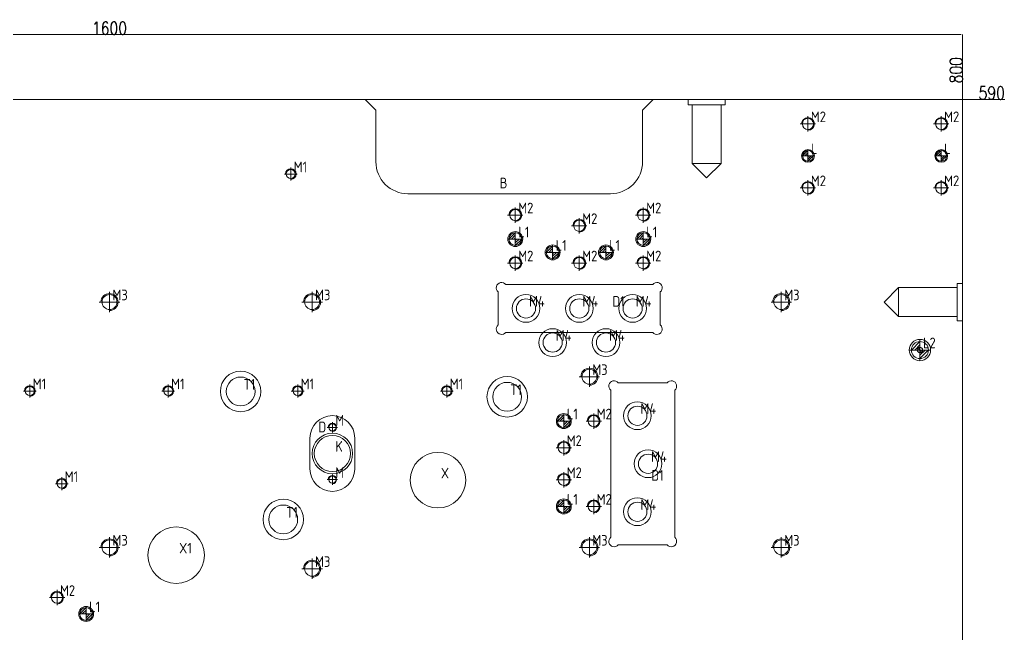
# Model space of a CAD drawing. Header units: millimetres. Extents: x 7217 to 10269, y 62146 to 63808.
# Drawn here: x 7989 to 8914, y 63097 to 63672 of the extents above; entities that cross this region are included whole.
import ezdxf

# ---------------------------------------------------------------- set-up
doc = ezdxf.new("R2010")
doc.units = ezdxf.units.MM
for name, pattern in [('CENTER', [0]), ('DASHDOT', [0]), ('DASHED', [0])]:
    doc.linetypes.add(name, pattern=pattern)
for name, color, linetype, lineweight in [('DIM', 4, 'Continuous', 20), ('UP', 60, 'Continuous', 20), ('UP_W', 1, 'Continuous', 20)]:
    doc.layers.add(name, color=color, linetype=linetype, lineweight=lineweight)
doc.styles.add('gbenor', font='gbenor.shx', dxfattribs={"bigfont": 'gbcbig.shx'})
doc.styles.add('TXT', font='txt.shx', dxfattribs={"width": 0.8, "bigfont": 'ctxt.shx'})
doc.dimstyles.new('零件', dxfattribs={"dimscale": 1.5, "dimtxt": 8, "dimasz": 1, "dimexe": 0, "dimexo": 0, "dimgap": 0, "dimtad": 1, "dimtxsty": 'TXT', "dimcen": 0, "dimclrd": 252, "dimclre": 252, "dimclrt": 4, "dimazin": 3, "dimtp": 0.001, "dimtm": 0.001, "dimtfac": 1, "dimtmove": 0, "dimatfit": 3, "dimlwd": 5, "dimlwe": 5})

# ---------------------------------------------------------------- blocks, each defined once
blk = doc.blocks.new('*D1109')
at = {"layer": 'Defpoints', "color": 0}
for p in [(8873.1, 63597.29), (8888.1, 63597.29), (8073.1, 63007.29)]:
    blk.add_point(p, dxfattribs=at)
at = {"layer": 'DIM', "color": 252, "lineweight": 5}
for p, q in [((8873.1, 63597.29), (8882.1, 63597.29)), ((8882.1, 63597.29), (8885.1, 63597.29)), ((8885.1, 63597.29), (8912.78, 63597.29))]:
    blk.add_line(p, q, dxfattribs=at)
at = {"layer": 'DIM', "color": 4, "lineweight": 5, "insert": (8900.44, 63603.29), "char_height": 12, "attachment_point": 5, "style": 'TXT'}
blk.add_mtext('590', dxfattribs=at)
blk = doc.blocks.new('*D1112')
at = {"layer": 'Defpoints', "color": 0}
for p in [(8873.1, 63612.29), (8873.1, 63597.29), (8073.1, 63007.29)]:
    blk.add_point(p, dxfattribs=at)
at = {"layer": 'DIM', "color": 252, "lineweight": 5}
blk.add_line((8873.1, 63597.29), (8873.1, 63636.98), dxfattribs=at)
at = {"layer": 'DIM', "color": 4, "lineweight": 5, "insert": (8867.1, 63624.63), "char_height": 12, "attachment_point": 5, "rotation": 90, "style": 'TXT'}
blk.add_mtext('800', dxfattribs=at)
blk = doc.blocks.new('pg_hx_L0')
at = {"color": 230}
for p, q in [((0, 0.6), (0, -0.6)), ((-0.6, 0), (0.6, 0)), ((-0.5, -0.003), (0, 0.497)), ((-0.3, 0), (0, 0.3)), ((-0.1, 0), (0, 0.1)), ((0.5, 0.003), (0, -0.497)), ((0.1, 0), (0, -0.1)), ((0.3, 0), (0, -0.3))]:
    blk.add_line(p, q, dxfattribs=at)
for start, end in [(90, 180), (270, 0)]:
    blk.add_arc((0, 0), 0.5, start, end, dxfattribs=at)
blk = doc.blocks.new('pg_hx_LLL0')
blk.add_blockref('pg_hx_L0', (0, 0))
blk = doc.blocks.new('*D1123')
at = {"layer": 'Defpoints', "color": 0}
for p in [(7273.1, 63658.07), (7273.1, 63597.29), (8873.1, 63597.29)]:
    blk.add_point(p, dxfattribs=at)
at = {"layer": 'DIM', "color": 252, "lineweight": 5}
for p, q in [((7273.1, 63597.29), (7273.1, 63658.07)), ((8871.6, 63658.07), (7274.6, 63658.07)), ((8873.1, 63597.29), (8873.1, 63658.07))]:
    blk.add_line(p, q, dxfattribs=at)
at = {"layer": 'DIM', "color": 252}
for points in [[(7274.6, 63658.32), (7274.6, 63657.82), (7273.1, 63658.07)], [(8871.6, 63657.82), (8871.6, 63658.32), (8873.1, 63658.07)]]:
    blk.add_solid(points, dxfattribs=at)
at = {"layer": 'DIM', "color": 4, "lineweight": 5, "insert": (8073.1, 63664.07), "char_height": 12, "attachment_point": 5, "style": 'TXT'}
blk.add_mtext('1600', dxfattribs=at)

msp = doc.modelspace()

# ---------------------------------------------------------------- linework, layer by layer
at = {"layer": 'DIM', "color": 252, "linetype": 'DASHDOT', "lineweight": 5}
msp.add_lwpolyline([(7273.098, 63597.292), (7273.098, 62417.292), (8873.098, 62417.292), (8873.098, 63597.292)], close=True, dxfattribs=at)
at = {"layer": 'UP', "color": 135, "linetype": 'DASHED', "lineweight": 5, "ltscale": 1.687868}
for p, q in [((8615.598, 63597.292), (8615.598, 63592.292)), ((8650.598, 63592.292), (8650.598, 63597.292)), ((8615.598, 63592.292), (8650.598, 63592.292)), ((8873.098, 63424.79), (8868.098, 63424.79)), ((8868.098, 63424.79), (8868.098, 63389.79)), ((8868.098, 63389.79), (8873.098, 63389.79))]:
    msp.add_line(p, q, dxfattribs=at)
at = {"layer": 'UP', "color": 5, "linetype": 'DASHED', "lineweight": 5, "ltscale": 1.687868}
for p, q in [((8619.594, 63592.292), (8619.594, 63537.292)), ((8646.602, 63537.292), (8646.602, 63592.292)), ((8619.594, 63537.292), (8633.098, 63523.788)), ((8619.594, 63537.292), (8633.098, 63537.292)), ((8633.098, 63523.788), (8646.602, 63537.292)), ((8633.098, 63537.292), (8646.602, 63537.292)), ((8813.098, 63420.794), (8799.594, 63407.29)), ((8868.098, 63420.794), (8813.098, 63420.794)), ((8813.098, 63420.794), (8813.098, 63393.786)), ((8799.594, 63407.29), (8813.098, 63393.786)), ((8813.098, 63393.786), (8868.098, 63393.786))]:
    msp.add_line(p, q, dxfattribs=at)
at = {"layer": 'UP', "color": 2, "linetype": 'DASHED', "lineweight": 5, "ltscale": 1.687868}
for p, q in [((8582.61, 63423.792), (8444.687, 63423.792)), ((8437.648, 63416.753), (8437.648, 63385.831)), ((8589.648, 63416.753), (8589.648, 63385.831)), ((8582.61, 63378.792), (8444.687, 63378.792)), ((8444.687, 63378.792), (8444.687, 63378.792)), ((8582.61, 63378.792), (8582.61, 63378.792)), ((8550.187, 63331.667), (8596.109, 63331.667)), ((8550.187, 63331.667), (8550.187, 63331.667)), ((8596.109, 63331.667), (8596.109, 63331.667)), ((8543.148, 63324.628), (8543.148, 63186.706)), ((8603.148, 63324.628), (8603.148, 63186.706)), ((8261.098, 63250.792), (8261.098, 63279.813)), ((8303.098, 63279.792), (8303.098, 63250.732)), ((8550.187, 63179.667), (8596.109, 63179.667)), ((8550.187, 63179.667), (8550.187, 63179.667)), ((8596.109, 63179.667), (8596.109, 63179.667))]:
    msp.add_line(p, q, dxfattribs=at)
at = {"layer": 'UP', "color": 31, "linetype": 'DASHED', "lineweight": 5, "ltscale": 1.687868}
for p, q in [((8437.648, 63416.753), (8437.648, 63416.753)), ((8589.648, 63416.753), (8589.648, 63416.753)), ((8437.648, 63385.831), (8437.648, 63385.831)), ((8589.648, 63385.831), (8589.648, 63385.831)), ((8543.148, 63324.628), (8543.148, 63324.628)), ((8603.148, 63324.628), (8603.148, 63324.628)), ((8543.148, 63186.706), (8543.148, 63186.706)), ((8603.148, 63186.706), (8603.148, 63186.706))]:
    msp.add_line(p, q, dxfattribs=at)
at = {"layer": 'UP', "color": 135, "linetype": 'Continuous', "lineweight": 5}
msp.add_lwpolyline([(7832.948, 63597.292), (8312.948, 63597.292), (8322.948, 63587.292), (8322.948, 63538.792, 0.4142136), (8352.948, 63508.792), (8542.948, 63508.792, 0.4142136), (8572.948, 63538.792), (8572.948, 63587.292), (8582.948, 63597.292), (8873.098, 63597.292), (8873.098, 62417.292), (8582.948, 62417.292), (8572.948, 62427.292), (8572.948, 62475.792, 0.4142136), (8542.948, 62505.792), (8352.948, 62505.792, 0.4142136), (8322.948, 62475.792), (8322.948, 62427.292), (8312.948, 62417.292), (8165.448, 62417.292, 0.4142136), (8160.448, 62422.292), (7985.448, 62422.292, 0.4142136)], format="xyb", dxfattribs=at)
at = {"layer": 'UP', "color": 30, "linetype": 'DASHED', "lineweight": 5, "ltscale": 1.687868}
for centre, radius in [((8728.077, 63574.292), 5.253), ((8853.077, 63574.292), 5.253), ((8243.098, 63527.292), 4.253), ((8728.077, 63514.292), 5.253), ((8853.077, 63514.292), 5.253), ((8453.648, 63488.792), 5.253), ((8573.648, 63488.792), 5.253), ((8513.648, 63478.792), 5.253), ((8453.648, 63443.792), 5.253), ((8513.648, 63443.792), 5.253), ((8573.648, 63443.792), 5.253), ((7998.348, 63323.871), 4.253), ((8128.148, 63323.871), 4.253), ((8249.598, 63323.871), 4.253), ((8389.398, 63323.871), 4.253), ((8527.148, 63295.667), 5.253), ((8282.098, 63289.792), 3.403), ((8499.148, 63270.667), 5.253), ((8381.098, 63240.292), 26.002), ((8499.148, 63240.667), 5.253), ((8028.306, 63236.965), 4.253), ((8282.098, 63240.792), 3.403), ((8527.148, 63215.667), 5.253), ((8023.895, 63130.168), 5.253)]:
    msp.add_circle(centre, radius, dxfattribs=at)
at = {"layer": 'UP', "color": 42, "linetype": 'Continuous', "lineweight": 5}
for centre, radius in [((8728.077, 63544.292), 6), ((8853.077, 63544.292), 6), ((8453.648, 63466.292), 7), ((8573.648, 63466.292), 7), ((8488.648, 63453.792), 7), ((8538.648, 63453.792), 7), ((8073.098, 63407.292), 7.003), ((8263.098, 63407.292), 7.003), ((8463.648, 63401.292), 13), ((8513.648, 63401.292), 13), ((8563.648, 63401.292), 13), ((8703.098, 63407.292), 7.003), ((8463.648, 63401.292), 9), ((8513.648, 63401.292), 9), ((8563.648, 63401.292), 9), ((8488.648, 63369.292), 13), ((8488.648, 63369.292), 9), ((8538.648, 63369.292), 13), ((8538.648, 63369.292), 9), ((8833.098, 63362.292), 10), ((8833.098, 63362.292), 2.5), ((8196.039, 63323.482), 19), ((8446.039, 63318.482), 19), ((8523.098, 63337.292), 7.003), ((8568.148, 63300.667), 13), ((8568.148, 63300.667), 9), ((8499.148, 63295.667), 7), ((8578.148, 63255.667), 13), ((8578.148, 63255.667), 9), ((8236.039, 63203.482), 19), ((8499.148, 63215.667), 7), ((8568.148, 63210.667), 13), ((8568.148, 63210.667), 9), ((8135.632, 63169.927), 26.502), ((8073.098, 63177.292), 7.003), ((8523.098, 63177.292), 7.003), ((8703.098, 63177.292), 7.003), ((8263.098, 63157.292), 7.003), ((8051.173, 63114.891), 7)]:
    msp.add_circle(centre, radius, dxfattribs=at)
at = {"layer": 'UP', "color": 2, "linetype": 'Continuous', "lineweight": 5}
for centre, radius in [((8196.039, 63323.482), 13.501), ((8446.039, 63318.482), 13.501), ((8282.098, 63265.292), 17), ((8236.039, 63203.482), 13.501)]:
    msp.add_circle(centre, radius, dxfattribs=at)
at = {"layer": 'UP', "color": 2, "linetype": 'DASHED', "lineweight": 5, "ltscale": 1.687868}
msp.add_circle((8282.098, 63265.292), 19, dxfattribs=at)
at = {"layer": 'UP', "color": 30, "linetype": 'DASHED', "lineweight": 5, "ltscale": 1.687868}
for centre, radius in [((8728.077, 63574.292), 6), ((8853.077, 63574.292), 6), ((8243.098, 63527.292), 5), ((8728.077, 63514.292), 6), ((8853.077, 63514.292), 6), ((8453.648, 63488.792), 6), ((8573.648, 63488.792), 6), ((8513.648, 63478.792), 6), ((8453.648, 63443.792), 6), ((8513.648, 63443.792), 6), ((8573.648, 63443.792), 6), ((7998.348, 63323.871), 5), ((8128.148, 63323.871), 5), ((8249.598, 63323.871), 5), ((8389.398, 63323.871), 5), ((8527.148, 63295.667), 6), ((8282.098, 63289.792), 4), ((8499.148, 63270.667), 6), ((8282.098, 63240.792), 4), ((8499.148, 63240.667), 6), ((8028.306, 63236.965), 5), ((8527.148, 63215.667), 6), ((8023.895, 63130.168), 6)]:
    msp.add_arc(centre, radius, 270, 180, dxfattribs=at)
at = {"layer": 'UP', "color": 2, "linetype": 'DASHED', "lineweight": 5, "ltscale": 1.687868}
for centre, radius, start, end in [((8440.83, 63420.61), 5, 39.523608, 230.476392), ((8586.467, 63420.61), 5, 309.523608, 140.476392), ((8440.83, 63381.974), 5, 129.523608, 320.476392), ((8586.467, 63381.974), 5, 219.523608, 50.476392), ((8546.33, 63328.485), 5, 39.523608, 230.476392), ((8599.966, 63328.485), 5, 309.523608, 140.476392), ((8282.098, 63279.792), 21, 0.000017, 179.942934), ((8282.098, 63250.792), 21, 180.000075, 359.836362), ((8546.33, 63182.849), 5, 129.523608, 320.476392), ((8599.966, 63182.849), 5, 219.523608, 50.476392)]:
    msp.add_arc(centre, radius, start, end, dxfattribs=at)
at = {"layer": 'UP', "color": 42, "linetype": 'Continuous', "lineweight": 5}
for centre in [(8073.098, 63407.292), (8263.098, 63407.292), (8703.098, 63407.292), (8523.098, 63337.292), (8073.098, 63177.292), (8523.098, 63177.292), (8703.098, 63177.292), (8263.098, 63157.292)]:
    msp.add_arc(centre, 8, 270, 180, dxfattribs=at)
at = {"layer": 'UP_W', "color": 1, "linetype": 'CENTER', "lineweight": 5, "ltscale": 1.687868}
for p, q in [((8728.077, 63567.092), (8728.077, 63581.492)), ((8853.077, 63567.092), (8853.077, 63581.492)), ((8720.877, 63574.292), (8735.277, 63574.292)), ((8845.877, 63574.292), (8860.277, 63574.292)), ((8243.098, 63521.292), (8243.098, 63533.292)), ((8237.098, 63527.292), (8249.098, 63527.292)), ((8720.877, 63514.292), (8735.277, 63514.292)), ((8728.077, 63507.092), (8728.077, 63521.492)), ((8845.877, 63514.292), (8860.277, 63514.292)), ((8853.077, 63507.092), (8853.077, 63521.492)), ((8453.648, 63481.592), (8453.648, 63495.992)), ((8573.648, 63481.592), (8573.648, 63495.992)), ((8446.448, 63488.792), (8460.848, 63488.792)), ((8513.648, 63471.592), (8513.648, 63485.992)), ((8566.448, 63488.792), (8580.848, 63488.792)), ((8506.448, 63478.792), (8520.848, 63478.792)), ((8453.648, 63436.592), (8453.648, 63450.992)), ((8513.648, 63436.592), (8513.648, 63450.992)), ((8573.648, 63436.592), (8573.648, 63450.992)), ((8446.448, 63443.792), (8460.848, 63443.792)), ((8506.448, 63443.792), (8520.848, 63443.792)), ((8566.448, 63443.792), (8580.848, 63443.792)), ((8073.098, 63397.692), (8073.098, 63416.892)), ((8263.098, 63397.692), (8263.098, 63416.892)), ((8703.098, 63397.692), (8703.098, 63416.892)), ((8063.498, 63407.292), (8082.698, 63407.292)), ((8253.498, 63407.292), (8272.698, 63407.292)), ((8693.498, 63407.292), (8712.698, 63407.292)), ((8523.098, 63327.692), (8523.098, 63346.892)), ((8513.498, 63337.292), (8532.698, 63337.292)), ((7998.348, 63317.871), (7998.348, 63329.871)), ((8128.148, 63317.871), (8128.148, 63329.871)), ((8249.598, 63317.871), (8249.598, 63329.871)), ((8389.398, 63317.871), (8389.398, 63329.871)), ((7992.348, 63323.871), (8004.348, 63323.871)), ((8122.148, 63323.871), (8134.148, 63323.871)), ((8243.598, 63323.871), (8255.598, 63323.871)), ((8383.398, 63323.871), (8395.398, 63323.871)), ((8527.148, 63288.467), (8527.148, 63302.867)), ((8282.098, 63284.992), (8282.098, 63294.592)), ((8519.948, 63295.667), (8534.348, 63295.667)), ((8277.298, 63289.792), (8286.898, 63289.792)), ((8499.148, 63263.467), (8499.148, 63277.867)), ((8491.948, 63270.667), (8506.348, 63270.667)), ((8282.098, 63235.992), (8282.098, 63245.592)), ((8499.148, 63233.467), (8499.148, 63247.867)), ((8022.306, 63236.965), (8034.306, 63236.965)), ((8028.306, 63230.965), (8028.306, 63242.965)), ((8277.298, 63240.792), (8286.898, 63240.792)), ((8491.948, 63240.667), (8506.348, 63240.667)), ((8527.148, 63208.467), (8527.148, 63222.867)), ((8519.948, 63215.667), (8534.348, 63215.667)), ((8073.098, 63167.692), (8073.098, 63186.892)), ((8523.098, 63167.692), (8523.098, 63186.892)), ((8703.098, 63167.692), (8703.098, 63186.892)), ((8063.498, 63177.292), (8082.698, 63177.292)), ((8513.498, 63177.292), (8532.698, 63177.292)), ((8693.498, 63177.292), (8712.698, 63177.292)), ((8263.098, 63147.692), (8263.098, 63166.892)), ((8253.498, 63157.292), (8272.698, 63157.292)), ((8023.895, 63122.968), (8023.895, 63137.368)), ((8016.695, 63130.168), (8031.095, 63130.168))]:
    msp.add_line(p, q, dxfattribs=at)
at = {"layer": 'UP_W', "color": 1, "linetype": 'Continuous', "lineweight": 5}
for centre, radius in [((8728.077, 63544.292), 5), ((8853.077, 63544.292), 5), ((8453.648, 63466.292), 6), ((8573.648, 63466.292), 6), ((8488.648, 63453.792), 6), ((8538.648, 63453.792), 6), ((8833.098, 63362.292), 8), ((8499.148, 63295.667), 6), ((8499.148, 63215.667), 6), ((8051.173, 63114.891), 6)]:
    msp.add_circle(centre, radius, dxfattribs=at)

# ---------------------------------------------------------------- block references
at = {"layer": 'UP', "lineweight": 5, "ltscale": 1.687868}
for p, xscale, yscale, zscale in [((8728.077, 63544.292), 10, 10, 10), ((8853.077, 63544.292), 10, 10, 10), ((8453.648, 63466.292), 12, 12, 12), ((8573.648, 63466.292), 12, 12, 12), ((8488.648, 63453.792), 12, 12, 12), ((8538.648, 63453.792), 12, 12, 12), ((8833.098, 63362.292), 16, 16, 16), ((8499.148, 63295.667), 12, 12, 12), ((8499.148, 63215.667), 12, 12, 12), ((8051.173, 63114.891), 12, 12, 12)]:
    msp.add_blockref('pg_hx_LLL0', p, dxfattribs=dict(at, xscale=xscale, yscale=yscale, zscale=zscale))

# ---------------------------------------------------------------- texts
at = {"layer": 'DIM', "color": 4, "lineweight": 5, "style": 'gbenor'}
for s, p in [('M2', (8730.838, 63575.923)), ('M2', (8855.838, 63575.923)), ('L', (8730.838, 63545.923)), ('L', (8855.838, 63545.923)), ('M1', (8245.838, 63528.913)), ('B', (8439.005, 63513.873)), ('M2', (8730.838, 63515.923)), ('M2', (8855.838, 63515.923)), ('M2', (8456.409, 63490.423)), ('M2', (8576.409, 63490.423)), ('M2', (8516.409, 63480.423)), ('L1', (8456.429, 63467.933)), ('L1', (8576.429, 63467.933)), ('L1', (8491.429, 63455.433)), ('L1', (8541.429, 63455.433)), ('M2', (8456.409, 63445.423)), ('M2', (8516.409, 63445.423)), ('M2', (8576.409, 63445.423)), ('M3', (8075.898, 63408.943)), ('M3', (8265.898, 63408.943)), ('M4', (8466.549, 63402.993)), ('M4', (8516.549, 63402.993)), ('D1', (8544.668, 63402.863)), ('M4', (8566.549, 63402.993)), ('M3', (8705.898, 63408.943)), ('M4', (8491.549, 63370.993)), ('M4', (8541.549, 63370.993)), ('L2', (8835.938, 63363.963)), ('M3', (8525.898, 63338.943)), ('M1', (8001.088, 63325.493)), ('M1', (8130.888, 63325.493)), ('T1', (8198.784, 63325.106)), ('M1', (8252.338, 63325.493)), ('M1', (8392.138, 63325.493)), ('T1', (8448.784, 63320.106)), ('M4', (8571.048, 63302.368)), ('M', (8284.818, 63291.403)), ('L1', (8501.928, 63297.308)), ('M2', (8529.908, 63297.298)), ('D', (8268.913, 63285.135)), ('M2', (8501.908, 63272.298)), ('K', (8284.843, 63266.916)), ('M4', (8581.048, 63257.368)), ('M1', (8031.046, 63238.586)), ('M', (8284.818, 63242.403)), ('X', (8383.843, 63241.916)), ('M2', (8501.908, 63242.298)), ('D1', (8581.167, 63239.688)), ('L1', (8501.928, 63217.308)), ('M2', (8529.908, 63217.298)), ('M4', (8571.048, 63212.368)), ('T1', (8238.784, 63205.106)), ('M3', (8075.898, 63178.943)), ('X1', (8138.378, 63171.551)), ('M3', (8525.898, 63178.943)), ('M3', (8705.898, 63178.943)), ('M3', (8265.898, 63158.943)), ('M2', (8026.655, 63131.799)), ('L1', (8053.953, 63116.532))]:
    msp.add_text(s, height=10, dxfattribs=at).set_placement(p)

# ---------------------------------------------------------------- dimensions: what is measured, and where the dimension line sits
at = {"layer": 'DIM', "lineweight": 5}
dim = msp.add_linear_dim(base=(7273.098, 63658.066), p1=(8873.098, 63597.292), p2=(7273.098, 63597.292), dimstyle='零件', dxfattribs=at)
dim.commit()
dim.dimension.update_dxf_attribs({"geometry": '*D1123', "text_midpoint": (8073.098, 63664.066)})
for offset, dtype, picture, middle in [((0, 15), 1, '*D1112', (8867.098, 63624.635)), ((15, 0), 0, '*D1109', (8900.441, 63603.292))]:
    dim = msp.add_ordinate_dim(feature_location=(8873.098, 63597.292), offset=offset, dtype=dtype, origin=(8073.098, 63007.292), dimstyle='零件', dxfattribs=at)
    dim.commit()
    dim.dimension.update_dxf_attribs({"geometry": picture, "text_midpoint": middle})

doc.saveas('drawing.dxf')
